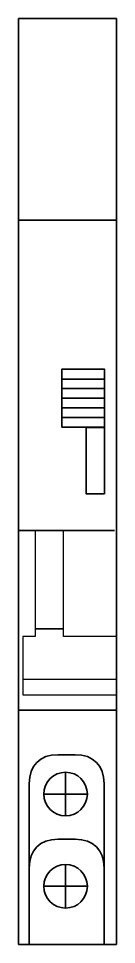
# Model space of a CAD drawing. Header units: inches. Extents: x -0.1 to 8.9, y 0 to 85.
import ezdxf

# ---------------------------------------------------------------- set-up
doc = ezdxf.new("R2010")
doc.units = ezdxf.units.IN
doc.header["$MEASUREMENT"] = 0
doc.layers.add('Layer 2', color=7, linetype='Continuous')

# ---------------------------------------------------------------- blocks, each defined once
blk = doc.blocks.new('block 5')
at = {"layer": 'Layer 2', "color": 7, "lineweight": 35}
for points in [[(51.906, 30.352), (48.029, 30.352)], [(51.906, 29.47), (48.029, 29.47)], [(51.906, 28.588), (48.029, 28.588)], [(51.906, 27.706), (48.029, 27.706)], [(51.906, 26.824), (48.029, 26.824)]]:
    blk.add_lwpolyline(points, dxfattribs=at)
blk = doc.blocks.new('block 9')
at = {"layer": 'Layer 2', "color": 7, "lineweight": 35}
for points in [[(48.344, -5.745), (48.344, -9.745)], [(46.344, -7.745), (50.344, -7.745)]]:
    blk.add_lwpolyline(points, dxfattribs=at)
blk = doc.blocks.new('block 8')
at = {"layer": 'Layer 2', "color": 7, "lineweight": 35}
blk.add_open_spline([(46.344, -7.745), (46.344, -8.849), (47.239, -9.745), (48.344, -9.745), (49.448, -9.745), (50.344, -8.849), (50.344, -7.745), (50.344, -6.64), (49.448, -5.745), (48.344, -5.745), (47.239, -5.745), (46.344, -6.64), (46.344, -7.745)], degree=3, knots=[0, 0, 0, 0, 1, 1, 1, 2, 2, 2, 3, 3, 3, 4, 4, 4, 4], dxfattribs=at)
at = {"layer": 'Layer 2'}
blk.add_blockref('block 9', (0, 0), dxfattribs=at)
blk = doc.blocks.new('block 7')
at = {"layer": 'Layer 2'}
blk.add_blockref('block 8', (0, 0), dxfattribs=at)
blk = doc.blocks.new('block 6')
at = {"layer": 'Layer 2'}
blk.add_blockref('block 7', (0, 0), dxfattribs=at)
blk = doc.blocks.new('block 13')
at = {"layer": 'Layer 2', "color": 7, "lineweight": 35}
for points in [[(48.344, -14.211), (48.344, -18.211)], [(46.344, -16.211), (50.344, -16.211)]]:
    blk.add_lwpolyline(points, dxfattribs=at)
blk = doc.blocks.new('block 12')
at = {"layer": 'Layer 2', "color": 7, "lineweight": 35}
blk.add_open_spline([(46.344, -16.211), (46.344, -17.316), (47.239, -18.211), (48.344, -18.211), (49.448, -18.211), (50.344, -17.316), (50.344, -16.211), (50.344, -15.107), (49.448, -14.211), (48.344, -14.211), (47.239, -14.211), (46.344, -15.107), (46.344, -16.211)], degree=3, knots=[0, 0, 0, 0, 1, 1, 1, 2, 2, 2, 3, 3, 3, 4, 4, 4, 4], dxfattribs=at)
at = {"layer": 'Layer 2'}
blk.add_blockref('block 13', (0, 0), dxfattribs=at)
blk = doc.blocks.new('block 11')
at = {"layer": 'Layer 2'}
blk.add_blockref('block 12', (0, 0), dxfattribs=at)
blk = doc.blocks.new('block 10')
at = {"layer": 'Layer 2'}
blk.add_blockref('block 11', (0, 0), dxfattribs=at)
blk = doc.blocks.new('block 4')
at = {"layer": 'Layer 2', "color": 7, "lineweight": 35}
for points in [[(44.019, 63.447), (44.019, -21.553), (53.019, -21.553), (53.019, 63.447), (44.019, 63.447)], [(53.019, -0.053), (44.019, -0.053), (44.019, 44.947), (53.019, 44.947), (53.019, -0.053)], [(51.91, 25.936), (48.01, 25.936), (48.01, 31.264), (51.91, 31.264), (51.91, 25.936)], [(51.923, 19.812), (50.248, 19.812), (50.248, 25.898), (51.923, 25.898), (51.923, 19.812)], [(52.841, 16.453), (44.026, 16.453)], [(48.152, 7.421), (45.56, 7.421)]]:
    blk.add_lwpolyline(points, dxfattribs=at)
at = {"layer": 'Layer 2', "color": 7, "lineweight": 30}
for points in [[(48.141, 6.71), (48.141, 16.455), (45.549, 16.455), (45.549, 6.71), (44.425, 6.71), (44.425, 1.349), (53.009, 1.349), (53.009, 6.71), (48.141, 6.71)], [(44.434, 2.803), (52.997, 2.803)]]:
    blk.add_lwpolyline(points, dxfattribs=at)
at = {"layer": 'Layer 2', "color": 7, "lineweight": 35}
for points, knots in [([(51.879, -21.516), (51.879, -21.516), (51.879, -6.777), (51.879, -6.777), (51.879, -5.126), (50.882, -4.129), (49.232, -4.129), (49.232, -4.129), (47.647, -4.129), (47.647, -4.129), (45.997, -4.129), (45, -5.126), (45, -6.777), (45, -6.777), (45, -21.516), (45, -21.516)], [0, 0, 0, 0, 1, 1, 1, 2, 2, 2, 3, 3, 3, 4, 4, 4, 5, 5, 5, 5]), ([(51.879, -14.538), (51.879, -12.888), (50.882, -11.89), (49.232, -11.89), (49.232, -11.89), (47.647, -11.89), (47.647, -11.89), (45.997, -11.89), (45, -12.888), (45, -14.538)], [0, 0, 0, 0, 1, 1, 1, 2, 2, 2, 3, 3, 3, 3])]:
    blk.add_open_spline(points, degree=3, knots=knots, dxfattribs=at)
at = {"layer": 'Layer 2'}
for name in ['block 5', 'block 6', 'block 10']:
    blk.add_blockref(name, (0, 0), dxfattribs=at)

msp = doc.modelspace()

# ---------------------------------------------------------------- block references
at = {"layer": 'Layer 2'}
msp.add_blockref('block 4', (-44.167, 21.555), dxfattribs=at)

doc.saveas('drawing.dxf')
